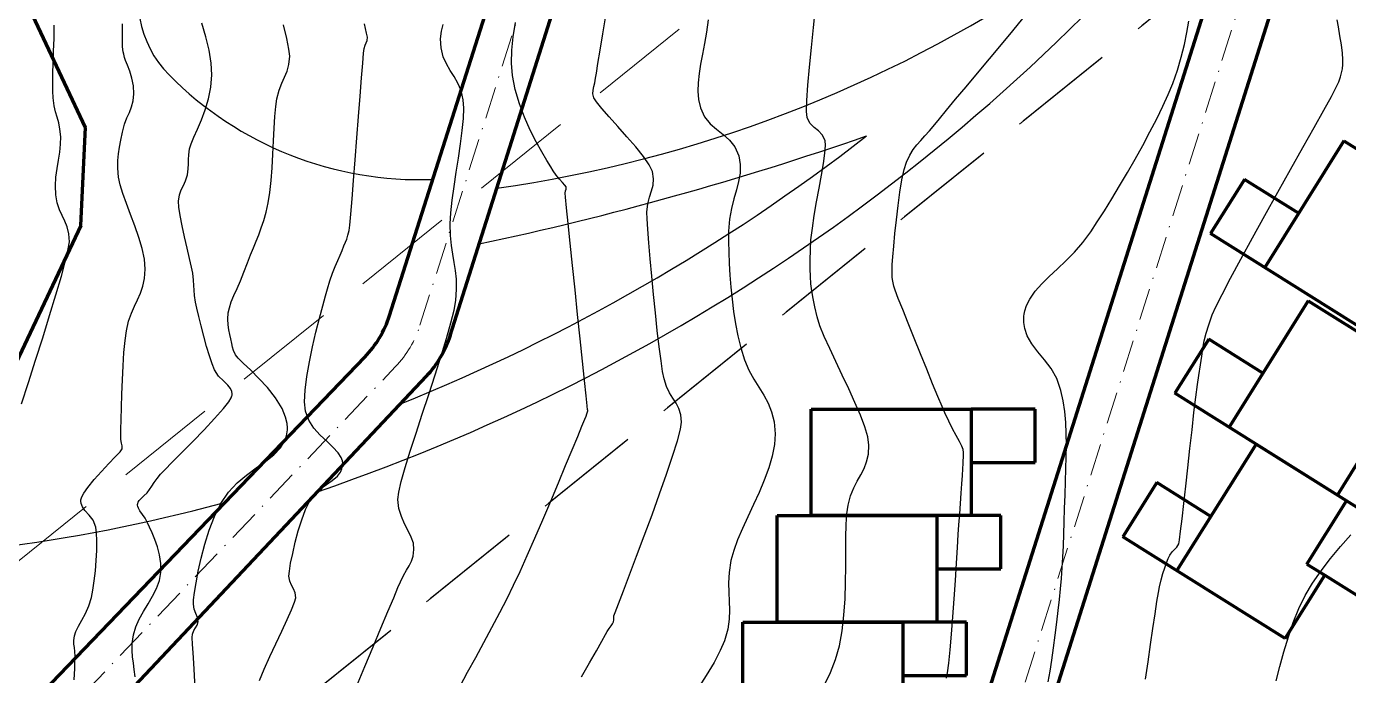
# Model space of a CAD drawing. Header units: metres. Extents: x -84 to 383, y -1857 to -1252.
# Drawn here: x 78.7 to 202.7, y -1616.4 to -1555.4 of the extents above; entities that cross this region are included whole.
import ezdxf

# ---------------------------------------------------------------- set-up
doc = ezdxf.new("R2010")
doc.units = ezdxf.units.M
doc.header["$MEASUREMENT"] = 0
doc.linetypes.add('13', pattern=[5, 3, -1, 0, -1])
doc.linetypes.add('HIDDEN2', pattern=[4.7625, 3.175, -1.5875])
for name, color, linetype in [('2', 5, 'Continuous'), ('aleiki', 3, 'Continuous'), ('CONT-MNR', 34, 'Continuous')]:
    doc.layers.add(name, color=color, linetype=linetype)
doc.layers.add('new shit', color=6, linetype='Continuous', lineweight=100)
doc.layers.add('OS', color=1, linetype='13', lineweight=20)

msp = doc.modelspace()

# ---------------------------------------------------------------- linework, layer by layer
at = {"layer": '2', "linetype": 'HIDDEN2', "lineweight": 20, "ltscale": 3}
for p, q in [((228.93, -1483.99), (51.87, -1626.62)), ((246.03, -1504.87), (68.97, -1647.5))]:
    msp.add_line(p, q, dxfattribs=at)
at = {"layer": '2', "linetype": 'HIDDEN2', "ltscale": 3}
msp.add_line((246.38, -1504.59), (69.31, -1647.22), dxfattribs=at)
at = {"layer": 'aleiki'}
for centre, radius, start, end in [((45.36, -1421.39), 187.78, 288.8344, 322.1505), ((99.18, -1552.98), 10, 155.3904, 224.6193), ((105.28, -1447.09), 124.78, 278.0772, 303.8091), ((115.58, -1536.8), 33.03, 224.6193, 272.1207), ((45.36, -1421.39), 182.78, 291.9655, 307.8447), ((58.28, -1280.36), 302.12, 282.0139, 289.1717), ((57.49, -1455.18), 150.3, 268.6397, 285.21)]:
    msp.add_arc(centre, radius, start, end, dxfattribs=at)
at = {"layer": 'CONT-MNR'}
for p, q in [((152.52, -1555.56), (152.72, -1553.74)), ((81.27, -1556.59), (81.29, -1555.33)), ((87.69, -1556.26), (87.7, -1555.2)), ((95.51, -1556.42), (95.14, -1555.14)), ((117.61, -1555.9), (117.77, -1555.26)), ((124.36, -1556.41), (124.56, -1555.09)), ((132.76, -1556.15), (133.05, -1554.45)), ((171.21, -1555.87), (172.16, -1554.69)), ((187.55, -1556.03), (187.75, -1554.96)), ((201.77, -1555.5), (201.64, -1554.82)), ((81.23, -1557.78), (81.27, -1556.59)), ((87.68, -1556.99), (87.69, -1556.26)), ((95.81, -1557.68), (95.51, -1556.42)), ((117.54, -1556.61), (117.61, -1555.9)), ((117.59, -1557.46), (117.54, -1556.61)), ((124.22, -1557.69), (124.36, -1556.41)), ((132.51, -1557.67), (132.76, -1556.15)), ((152.33, -1557.44), (152.52, -1555.56)), ((170.15, -1557.15), (171.21, -1555.87)), ((187.32, -1557.15), (187.55, -1556.03)), ((201.91, -1556.32), (201.77, -1555.5)), ((202.05, -1557.17), (201.91, -1556.32)), ((81.2, -1558.88), (81.23, -1557.78)), ((87.69, -1557.32), (87.68, -1556.99)), ((87.72, -1557.61), (87.69, -1557.32)), ((87.76, -1557.84), (87.72, -1557.61)), ((87.81, -1558.06), (87.76, -1557.84)), ((96.01, -1558.89), (95.81, -1557.68)), ((117.78, -1558.29), (117.59, -1557.46)), ((124.19, -1558.91), (124.22, -1557.69)), ((132.3, -1558.93), (132.51, -1557.67)), ((152.15, -1559.28), (152.33, -1557.44)), ((169.04, -1558.49), (170.15, -1557.15)), ((187.03, -1558.33), (187.32, -1557.15)), ((202.15, -1557.95), (202.05, -1557.17)), ((81.17, -1559.89), (81.2, -1558.88)), ((87.87, -1558.35), (87.81, -1558.06)), ((87.98, -1558.65), (87.87, -1558.35)), ((88.16, -1559.1), (87.98, -1558.65)), ((88.37, -1559.66), (88.16, -1559.1)), ((96.08, -1559.99), (96.01, -1558.89)), ((118.08, -1558.97), (117.78, -1558.29)), ((118.43, -1559.57), (118.08, -1558.97)), ((124.27, -1560.05), (124.19, -1558.91)), ((132.15, -1559.84), (132.3, -1558.93)), ((167.92, -1559.83), (169.04, -1558.49)), ((186.67, -1559.55), (187.03, -1558.33)), ((202.14, -1559.43), (202.17, -1559.03)), ((202.18, -1558.54), (202.15, -1557.95)), ((202.17, -1559.03), (202.18, -1558.54)), ((81.16, -1560.78), (81.17, -1559.89)), ((88.57, -1560.31), (88.37, -1559.66)), ((88.72, -1561.02), (88.57, -1560.31)), ((95.98, -1561.14), (96.08, -1559.99)), ((118.81, -1560.15), (118.43, -1559.57)), ((119.17, -1560.76), (118.81, -1560.15)), ((124.54, -1561.38), (124.27, -1560.05)), ((132, -1560.75), (132.08, -1560.31)), ((132.08, -1560.31), (132.15, -1559.84)), ((152, -1560.96), (152.15, -1559.28)), ((166.85, -1561.11), (167.92, -1559.83)), ((186.23, -1560.81), (186.67, -1559.55)), ((201.82, -1560.64), (201.97, -1560.18)), ((201.97, -1560.18), (202.07, -1559.79)), ((202.07, -1559.79), (202.14, -1559.43)), ((81.16, -1561.54), (81.16, -1560.78)), ((81.2, -1562.16), (81.16, -1561.54)), ((88.77, -1561.76), (88.72, -1561.02)), ((95.76, -1562.23), (95.98, -1561.14)), ((119.47, -1561.47), (119.17, -1560.76)), ((119.67, -1562.33), (119.47, -1561.47)), ((124.93, -1562.7), (124.54, -1561.38)), ((131.83, -1561.76), (131.85, -1561.43)), ((131.85, -1561.43), (131.91, -1561.1)), ((131.91, -1561.1), (132, -1560.75)), ((151.91, -1562.39), (152, -1560.96)), ((165.86, -1562.29), (166.85, -1561.11)), ((185.81, -1561.83), (186.23, -1560.81)), ((201.11, -1562.01), (201.6, -1561.09)), ((201.6, -1561.09), (201.82, -1560.64)), ((81.29, -1562.89), (81.2, -1562.16)), ((81.42, -1563.47), (81.29, -1562.89)), ((88.55, -1563), (88.71, -1562.44)), ((88.71, -1562.44), (88.77, -1561.76)), ((95.44, -1563.27), (95.76, -1562.23)), ((119.72, -1563.12), (119.67, -1562.33)), ((125.42, -1563.97), (124.93, -1562.7)), ((131.91, -1562.16), (131.83, -1561.76)), ((132.15, -1562.54), (131.91, -1562.16)), ((132.65, -1563.15), (132.15, -1562.54)), ((151.87, -1563.44), (151.91, -1562.39)), ((165.01, -1563.31), (165.86, -1562.29)), ((185.3, -1562.93), (185.81, -1561.83)), ((200.39, -1563.32), (201.11, -1562.01)), ((81.57, -1563.98), (81.42, -1563.47)), ((81.71, -1564.5), (81.57, -1563.98)), ((87.88, -1564.63), (88.1, -1564.04)), ((88.1, -1564.04), (88.34, -1563.52)), ((88.34, -1563.52), (88.55, -1563)), ((95.09, -1564.23), (95.44, -1563.27)), ((119.57, -1565.23), (119.68, -1564.1)), ((119.68, -1564.1), (119.72, -1563.12)), ((125.95, -1565.17), (125.42, -1563.97)), ((133.34, -1563.94), (132.65, -1563.15)), ((134.16, -1564.84), (133.34, -1563.94)), ((151.92, -1564.01), (151.87, -1563.44)), ((152.19, -1564.54), (151.92, -1564.01)), ((163.91, -1564.65), (164.34, -1564.11)), ((164.34, -1564.11), (165.01, -1563.31)), ((184.09, -1565.35), (184.73, -1564.12)), ((184.73, -1564.12), (185.3, -1562.93)), ((199.48, -1564.95), (200.39, -1563.32)), ((81.83, -1565.08), (81.71, -1564.5)), ((81.9, -1565.8), (81.83, -1565.08)), ((87.54, -1566.11), (87.69, -1565.36)), ((87.69, -1565.36), (87.88, -1564.63)), ((94.39, -1565.83), (94.72, -1565.09)), ((94.72, -1565.09), (95.09, -1564.23)), ((119.41, -1566.48), (119.57, -1565.23)), ((126.51, -1566.27), (125.95, -1565.17)), ((135.02, -1565.8), (134.16, -1564.84)), ((152.57, -1564.92), (152.19, -1564.54)), ((152.98, -1565.24), (152.57, -1564.92)), ((153.35, -1565.61), (152.98, -1565.24)), ((162.98, -1565.72), (163.42, -1565.24)), ((163.42, -1565.24), (163.91, -1564.65)), ((183.41, -1566.62), (184.09, -1565.35)), ((198.43, -1566.82), (199.48, -1564.95)), ((81.81, -1567.25), (81.89, -1566.51)), ((81.89, -1566.51), (81.9, -1565.8)), ((87.42, -1566.77), (87.54, -1566.11)), ((93.99, -1566.93), (94.13, -1566.46)), ((94.13, -1566.46), (94.39, -1565.83)), ((119.21, -1567.8), (119.41, -1566.48)), ((127.04, -1567.23), (126.51, -1566.27)), ((135.85, -1566.76), (135.02, -1565.8)), ((153.61, -1566.14), (153.35, -1565.61)), ((153.59, -1567.35), (153.65, -1566.61)), ((153.65, -1566.61), (153.61, -1566.14)), ((161.87, -1566.99), (162.21, -1566.55)), ((162.21, -1566.55), (162.58, -1566.14)), ((162.58, -1566.14), (162.98, -1565.72)), ((182.7, -1567.9), (183.41, -1566.62)), ((81.69, -1568), (81.81, -1567.25)), ((87.27, -1568.04), (87.32, -1567.4)), ((87.32, -1567.4), (87.42, -1566.77)), ((93.89, -1567.95), (93.91, -1567.49)), ((93.91, -1567.49), (93.99, -1566.93)), ((119, -1569.14), (119.21, -1567.8)), ((127.5, -1568.03), (127.04, -1567.23)), ((136.57, -1567.66), (135.85, -1566.76)), ((137.12, -1568.44), (136.57, -1567.66)), ((153.45, -1568.31), (153.59, -1567.35)), ((161.24, -1568.19), (161.55, -1567.52)), ((161.55, -1567.52), (161.87, -1566.99)), ((197.29, -1568.87), (198.43, -1566.82)), ((81.45, -1569.59), (81.56, -1568.78)), ((81.56, -1568.78), (81.69, -1568)), ((87.27, -1568.76), (87.27, -1568.04)), ((87.33, -1569.6), (87.27, -1568.76)), ((93.78, -1569.37), (93.87, -1568.82)), ((93.87, -1568.82), (93.89, -1568.36)), ((93.89, -1568.36), (93.89, -1567.95)), ((127.87, -1568.62), (127.5, -1568.03)), ((128.1, -1568.99), (127.87, -1568.62)), ((128.39, -1569.41), (128.1, -1568.99)), ((137.41, -1569.05), (137.12, -1568.44)), ((137.52, -1569.75), (137.41, -1569.05)), ((153.26, -1569.42), (153.45, -1568.31)), ((160.82, -1569.84), (161.03, -1568.88)), ((161.03, -1568.88), (161.24, -1568.19)), ((181.97, -1569.17), (182.7, -1567.9)), ((196.09, -1571.01), (197.29, -1568.87)), ((81.4, -1570.41), (81.45, -1569.59)), ((87.46, -1570.3), (87.33, -1569.6)), ((87.72, -1571.14), (87.46, -1570.3)), ((93.41, -1570.38), (93.62, -1569.93)), ((93.62, -1569.93), (93.78, -1569.37)), ((118.81, -1570.47), (119, -1569.14)), ((128.69, -1569.78), (128.39, -1569.41)), ((128.98, -1570.09), (128.69, -1569.78)), ((129.2, -1570.34), (128.98, -1570.09)), ((129.31, -1570.51), (129.2, -1570.34)), ((137.32, -1570.89), (137.47, -1570.34)), ((137.47, -1570.34), (137.52, -1569.75)), ((153.05, -1570.64), (153.26, -1569.42)), ((160.63, -1571), (160.82, -1569.84)), ((181.24, -1570.42), (181.97, -1569.17)), ((81.43, -1571.25), (81.4, -1570.41)), ((81.56, -1572.02), (81.43, -1571.25)), ((88.06, -1572.08), (87.72, -1571.14)), ((92.94, -1571.84), (93.03, -1571.26)), ((93.03, -1571.26), (93.2, -1570.8)), ((93.2, -1570.8), (93.41, -1570.38)), ((118.63, -1571.75), (118.81, -1570.47)), ((129.23, -1571.09), (129.27, -1570.88)), ((129.26, -1571.48), (129.23, -1571.09)), ((129.36, -1572.47), (129.26, -1571.48)), ((129.27, -1570.88), (129.32, -1570.71)), ((129.32, -1570.71), (129.31, -1570.51)), ((136.97, -1572.1), (137.13, -1571.46)), ((137.13, -1571.46), (137.32, -1570.89)), ((152.82, -1571.91), (153.05, -1570.64)), ((160.46, -1572.27), (160.63, -1571)), ((180.52, -1571.62), (181.24, -1570.42)), ((194.88, -1573.18), (196.09, -1571.01)), ((81.77, -1572.65), (81.56, -1572.02)), ((82.02, -1573.2), (81.77, -1572.65)), ((88.45, -1573.11), (88.06, -1572.08)), ((92.97, -1572.4), (92.94, -1571.84)), ((93.09, -1573.2), (92.97, -1572.4)), ((118.51, -1572.93), (118.63, -1571.75)), ((129.51, -1573.94), (129.36, -1572.47)), ((136.9, -1572.87), (136.97, -1572.1)), ((152.6, -1573.18), (152.82, -1571.91)), ((160.3, -1573.59), (160.46, -1572.27)), ((179.15, -1573.8), (179.82, -1572.75)), ((179.82, -1572.75), (180.52, -1571.62)), ((82.27, -1573.73), (82.02, -1573.2)), ((82.49, -1574.27), (82.27, -1573.73)), ((88.85, -1574.17), (88.45, -1573.11)), ((93.28, -1574.16), (93.09, -1573.2)), ((118.45, -1573.97), (118.51, -1572.93)), ((118.47, -1575.07), (118.45, -1573.97)), ((129.7, -1575.79), (129.51, -1573.94)), ((136.91, -1573.5), (136.9, -1572.87)), ((136.97, -1574.49), (136.91, -1573.5)), ((152.42, -1574.39), (152.6, -1573.18)), ((160.16, -1574.88), (160.3, -1573.59)), ((178.54, -1574.73), (179.15, -1573.8)), ((193.71, -1575.3), (194.88, -1573.18)), ((82.65, -1574.9), (82.49, -1574.27)), ((82.71, -1575.65), (82.65, -1574.9)), ((89.23, -1575.25), (88.85, -1574.17)), ((89.54, -1576.3), (89.23, -1575.25)), ((93.52, -1575.2), (93.28, -1574.16)), ((93.76, -1576.25), (93.52, -1575.2)), ((118.56, -1576), (118.47, -1575.07)), ((137.07, -1575.76), (136.97, -1574.49)), ((152.28, -1575.49), (152.42, -1574.39)), ((160.05, -1576.06), (160.16, -1574.88)), ((177.8, -1575.73), (178.54, -1574.73)), ((192.62, -1577.29), (193.71, -1575.3)), ((82.35, -1577.42), (82.61, -1576.31)), ((82.61, -1576.31), (82.71, -1575.65)), ((89.75, -1577.3), (89.54, -1576.3)), ((93.99, -1577.22), (93.76, -1576.25)), ((118.68, -1576.83), (118.56, -1576)), ((129.92, -1577.9), (129.7, -1575.79)), ((137.2, -1577.26), (137.07, -1575.76)), ((152.21, -1577.39), (152.23, -1576.43)), ((152.23, -1576.43), (152.28, -1575.49)), ((159.97, -1577.06), (160.05, -1576.06)), ((177.02, -1576.63), (177.8, -1575.73)), ((81.96, -1578.88), (82.35, -1577.42)), ((89.83, -1578.22), (89.75, -1577.3)), ((94.17, -1578.03), (93.99, -1577.22)), ((118.82, -1577.6), (118.68, -1576.83)), ((118.94, -1578.36), (118.82, -1577.6)), ((137.35, -1578.9), (137.2, -1577.26)), ((152.22, -1578.2), (152.21, -1577.39)), ((159.91, -1577.8), (159.97, -1577.06)), ((175.41, -1578.2), (176.21, -1577.44)), ((176.21, -1577.44), (177.02, -1576.63)), ((191.65, -1579.08), (192.62, -1577.29)), ((81.45, -1580.63), (81.96, -1578.88)), ((89.76, -1579.1), (89.83, -1578.22)), ((94.29, -1578.62), (94.17, -1578.03)), ((94.36, -1579.25), (94.29, -1578.62)), ((119.02, -1579.18), (118.94, -1578.36)), ((130.15, -1580.18), (129.92, -1577.9)), ((137.51, -1580.62), (137.35, -1578.9)), ((152.24, -1578.93), (152.22, -1578.2)), ((152.28, -1579.6), (152.24, -1578.93)), ((159.89, -1578.21), (159.91, -1577.8)), ((159.89, -1578.66), (159.89, -1578.21)), ((159.91, -1579.02), (159.89, -1578.66)), ((159.96, -1579.37), (159.91, -1579.02)), ((173.94, -1579.61), (174.64, -1578.91)), ((174.64, -1578.91), (175.41, -1578.2)), ((89.38, -1580.49), (89.61, -1579.84)), ((89.61, -1579.84), (89.76, -1579.1)), ((94.39, -1579.75), (94.36, -1579.25)), ((94.41, -1580.21), (94.39, -1579.75)), ((94.46, -1580.71), (94.41, -1580.21)), ((118.97, -1581.18), (119.04, -1580.1)), ((119.04, -1580.1), (119.02, -1579.18)), ((130.39, -1582.5), (130.15, -1580.18)), ((152.36, -1580.27), (152.28, -1579.6)), ((160.06, -1579.81), (159.96, -1579.37)), ((160.19, -1580.2), (160.06, -1579.81)), ((160.48, -1580.97), (160.19, -1580.2)), ((173.32, -1580.31), (173.94, -1579.61)), ((190.85, -1580.6), (191.65, -1579.08)), ((80.86, -1582.58), (81.45, -1580.63)), ((88.82, -1581.7), (89.11, -1581.1)), ((89.11, -1581.1), (89.38, -1580.49)), ((94.55, -1581.33), (94.46, -1580.71)), ((94.67, -1581.9), (94.55, -1581.33)), ((118.81, -1582.08), (118.97, -1581.18)), ((137.69, -1582.34), (137.51, -1580.62)), ((152.48, -1580.98), (152.36, -1580.27)), ((152.65, -1581.78), (152.48, -1580.98)), ((160.89, -1582.03), (160.48, -1580.97)), ((172.52, -1581.65), (172.82, -1581.04)), ((172.82, -1581.04), (173.32, -1580.31)), ((190.26, -1581.77), (190.85, -1580.6)), ((80.21, -1584.66), (80.86, -1582.58)), ((88.27, -1583.11), (88.53, -1582.36)), ((88.53, -1582.36), (88.82, -1581.7)), ((94.85, -1582.66), (94.67, -1581.9)), ((95.07, -1583.56), (94.85, -1582.66)), ((118.51, -1583.28), (118.81, -1582.08)), ((130.63, -1584.77), (130.39, -1582.5)), ((137.87, -1584), (137.69, -1582.34)), ((152.87, -1582.71), (152.65, -1581.78)), ((153.13, -1583.54), (152.87, -1582.71)), ((161.4, -1583.3), (160.89, -1582.03)), ((172.26, -1582.85), (172.27, -1582.64)), ((172.27, -1582.64), (172.29, -1582.46)), ((172.29, -1582.46), (172.36, -1582.13)), ((172.36, -1582.13), (172.52, -1581.65)), ((189.6, -1583.46), (189.93, -1582.52)), ((189.93, -1582.52), (190.26, -1581.77)), ((88.06, -1584.01), (88.27, -1583.11)), ((95.32, -1584.52), (95.07, -1583.56)), ((118.1, -1584.73), (118.51, -1583.28)), ((153.53, -1584.54), (153.13, -1583.54)), ((161.96, -1584.71), (161.4, -1583.3)), ((172.26, -1583.25), (172.26, -1582.85)), ((172.34, -1583.81), (172.26, -1583.25)), ((172.57, -1584.49), (172.34, -1583.81)), ((189.36, -1584.25), (189.6, -1583.46)), ((79.54, -1586.78), (80.21, -1584.66)), ((87.83, -1586.05), (87.94, -1584.93)), ((87.94, -1584.93), (88.06, -1584.01)), ((95.59, -1585.48), (95.32, -1584.52)), ((117.59, -1586.37), (118.1, -1584.73)), ((130.84, -1586.87), (130.63, -1584.77)), ((138.05, -1585.51), (137.87, -1584)), ((154.04, -1585.67), (153.53, -1584.54)), ((162.56, -1586.18), (161.96, -1584.71)), ((173.02, -1585.25), (172.57, -1584.49)), ((189.06, -1585.66), (189.19, -1584.97)), ((189.19, -1584.97), (189.36, -1584.25)), ((87.75, -1587.3), (87.83, -1586.05)), ((95.86, -1586.37), (95.59, -1585.48)), ((96.11, -1587.13), (95.86, -1586.37)), ((117.02, -1588.14), (117.59, -1586.37)), ((138.22, -1586.82), (138.05, -1585.51)), ((154.61, -1586.9), (154.04, -1585.67)), ((163.15, -1587.63), (162.56, -1586.18)), ((173.58, -1585.98), (173.02, -1585.25)), ((174.2, -1586.73), (173.58, -1585.98)), ((188.83, -1587.22), (188.95, -1586.39)), ((188.95, -1586.39), (189.06, -1585.66)), ((78.86, -1588.88), (79.54, -1586.78)), ((87.68, -1588.63), (87.75, -1587.3)), ((96.33, -1587.68), (96.11, -1587.13)), ((96.71, -1588.27), (96.33, -1587.68)), ((131.03, -1588.69), (130.84, -1586.87)), ((138.37, -1587.84), (138.22, -1586.82)), ((155.22, -1588.17), (154.61, -1586.9)), ((163.7, -1588.99), (163.15, -1587.63)), ((174.81, -1587.54), (174.2, -1586.73)), ((175.34, -1588.49), (174.81, -1587.54)), ((188.67, -1588.21), (188.83, -1587.22)), ((78.22, -1590.87), (78.86, -1588.88)), ((87.63, -1589.96), (87.68, -1588.63)), ((97.16, -1588.72), (96.71, -1588.27)), ((97.58, -1589.11), (97.16, -1588.72)), ((116.42, -1589.98), (117.02, -1588.14)), ((131.18, -1590.13), (131.03, -1588.69)), ((138.5, -1588.51), (138.37, -1587.84)), ((138.74, -1589.24), (138.5, -1588.51)), ((155.83, -1589.46), (155.22, -1588.17)), ((175.74, -1589.61), (175.34, -1588.49)), ((188.54, -1589.05), (188.67, -1588.21)), ((87.59, -1591.22), (87.63, -1589.96)), ((97.83, -1589.44), (97.58, -1589.11)), ((97.95, -1589.72), (97.83, -1589.44)), ((97.88, -1590.31), (97.96, -1590.12)), ((97.98, -1589.93), (97.95, -1589.72)), ((97.96, -1590.12), (97.97, -1590.05)), ((97.97, -1590.05), (97.98, -1589.93)), ((115.81, -1591.83), (116.42, -1589.98)), ((131.28, -1591.07), (131.18, -1590.13)), ((139.02, -1589.83), (138.74, -1589.24)), ((139.33, -1590.33), (139.02, -1589.83)), ((156.4, -1590.73), (155.83, -1589.46)), ((164.19, -1590.18), (163.7, -1588.99)), ((164.59, -1591.11), (164.19, -1590.18)), ((175.95, -1590.6), (175.74, -1589.61)), ((188.39, -1590.23), (188.54, -1589.05)), ((87.57, -1592.35), (87.59, -1591.22)), ((96.34, -1592.25), (97.17, -1591.31)), ((97.17, -1591.31), (97.66, -1590.68)), ((97.66, -1590.68), (97.88, -1590.31)), ((131.32, -1591.42), (131.28, -1591.07)), ((131.34, -1591.47), (131.32, -1591.42)), ((139.63, -1590.81), (139.33, -1590.33)), ((139.88, -1591.32), (139.63, -1590.81)), ((140.07, -1591.89), (139.88, -1591.32)), ((156.92, -1591.93), (156.4, -1590.73)), ((164.85, -1591.72), (164.59, -1591.11)), ((176.1, -1591.6), (175.95, -1590.6)), ((188.22, -1591.68), (188.39, -1590.23)), ((87.55, -1593.27), (87.57, -1592.35)), ((95.35, -1593.31), (96.34, -1592.25)), ((115.23, -1593.63), (115.81, -1591.83)), ((130.8, -1592.96), (131.07, -1592.3)), ((131.07, -1592.3), (131.18, -1592.03)), ((131.18, -1592.03), (131.27, -1591.8)), ((131.27, -1591.8), (131.33, -1591.61)), ((131.33, -1591.61), (131.36, -1591.52)), ((131.36, -1591.52), (131.34, -1591.47)), ((140.05, -1593.26), (140.15, -1592.6)), ((140.15, -1592.6), (140.07, -1591.89)), ((157.33, -1593.03), (156.92, -1591.93)), ((165.21, -1592.48), (164.85, -1591.72)), ((165.57, -1593.2), (165.21, -1592.48)), ((176.19, -1592.62), (176.1, -1591.6)), ((176.24, -1593.66), (176.19, -1592.62)), ((188.04, -1593.32), (188.22, -1591.68)), ((87.55, -1593.92), (87.55, -1593.27)), ((94.3, -1594.4), (95.35, -1593.31)), ((114.69, -1595.32), (115.23, -1593.63)), ((130.4, -1593.94), (130.8, -1592.96)), ((139.76, -1594.35), (140.05, -1593.26)), ((157.61, -1593.98), (157.33, -1593.03)), ((165.92, -1593.84), (165.57, -1593.2)), ((166.21, -1594.4), (165.92, -1593.84)), ((176.25, -1594.74), (176.24, -1593.66)), ((187.84, -1595.07), (188.04, -1593.32)), ((87.46, -1595.36), (87.65, -1595.1)), ((87.55, -1594.23), (87.55, -1593.92)), ((87.6, -1594.55), (87.55, -1594.23)), ((87.67, -1594.81), (87.6, -1594.55)), ((87.65, -1595.1), (87.67, -1594.81)), ((93.27, -1595.44), (94.3, -1594.4)), ((129.88, -1595.2), (130.4, -1593.94)), ((139.31, -1595.77), (139.76, -1594.35)), ((157.72, -1594.76), (157.61, -1593.98)), ((157.67, -1595.6), (157.72, -1594.76)), ((166.43, -1594.84), (166.21, -1594.4)), ((166.55, -1595.14), (166.43, -1594.84)), ((166.6, -1595.43), (166.55, -1595.14)), ((176.23, -1595.84), (176.25, -1594.74)), ((187.65, -1596.86), (187.84, -1595.07)), ((86.42, -1596.48), (87.02, -1595.84)), ((87.02, -1595.84), (87.46, -1595.36)), ((91.66, -1597.05), (92.36, -1596.35)), ((92.36, -1596.35), (93.27, -1595.44)), ((114.22, -1596.85), (114.69, -1595.32)), ((129.27, -1596.67), (129.88, -1595.2)), ((138.74, -1597.46), (139.31, -1595.77)), ((157.27, -1596.94), (157.51, -1596.32)), ((157.51, -1596.32), (157.67, -1595.6)), ((166.57, -1596.48), (166.58, -1596.2)), ((166.58, -1596.2), (166.59, -1595.9)), ((166.59, -1595.9), (166.61, -1595.66)), ((166.61, -1595.66), (166.6, -1595.43)), ((176.2, -1596.98), (176.23, -1595.84)), ((85.04, -1597.98), (85.73, -1597.22)), ((85.73, -1597.22), (86.42, -1596.48)), ((90.95, -1597.89), (91.27, -1597.47)), ((91.27, -1597.47), (91.66, -1597.05)), ((113.85, -1598.15), (114.22, -1596.85)), ((128.6, -1598.28), (129.27, -1596.67)), ((138.09, -1599.33), (138.74, -1597.46)), ((156.63, -1598.12), (156.96, -1597.53)), ((156.96, -1597.53), (157.27, -1596.94)), ((166.45, -1598.38), (166.5, -1597.6)), ((166.5, -1597.6), (166.54, -1596.96)), ((166.54, -1596.96), (166.57, -1596.48)), ((176.16, -1598.17), (176.2, -1596.98)), ((187.46, -1598.61), (187.65, -1596.86)), ((84.06, -1599.25), (84.43, -1598.72)), ((84.43, -1598.72), (85.04, -1597.98)), ((90.22, -1598.9), (90.44, -1598.59)), ((90.44, -1598.59), (90.67, -1598.26)), ((90.67, -1598.26), (90.95, -1597.89)), ((113.62, -1599.17), (113.85, -1598.15)), ((127.87, -1600), (128.6, -1598.28)), ((156, -1599.5), (156.3, -1598.76)), ((156.3, -1598.76), (156.63, -1598.12)), ((166.38, -1599.26), (166.45, -1598.38)), ((176.12, -1599.4), (176.16, -1598.17)), ((187.28, -1600.23), (187.46, -1598.61)), ((83.8, -1599.87), (83.82, -1599.79)), ((83.8, -1600), (83.8, -1599.87)), ((83.82, -1600.22), (83.8, -1600)), ((83.82, -1599.79), (83.88, -1599.59)), ((83.88, -1599.59), (84.06, -1599.25)), ((89.12, -1600.23), (89.15, -1600.1)), ((89.15, -1600.1), (89.25, -1599.93)), ((89.25, -1599.93), (89.43, -1599.75)), ((89.43, -1599.75), (89.7, -1599.51)), ((89.7, -1599.51), (90, -1599.21)), ((90, -1599.21), (90.22, -1598.9)), ((113.54, -1599.84), (113.62, -1599.17)), ((113.63, -1600.69), (113.54, -1599.84)), ((127.13, -1601.74), (127.87, -1600)), ((137.38, -1601.29), (138.09, -1599.33)), ((155.76, -1600.37), (156, -1599.5)), ((166.32, -1600.21), (166.38, -1599.26)), ((176.08, -1600.68), (176.12, -1599.4)), ((83.93, -1600.53), (83.82, -1600.22)), ((84.17, -1600.88), (83.93, -1600.53)), ((84.56, -1601.31), (84.17, -1600.88)), ((84.94, -1601.8), (84.56, -1601.31)), ((89.1, -1600.37), (89.11, -1600.31)), ((89.12, -1600.49), (89.1, -1600.37)), ((89.11, -1600.31), (89.12, -1600.23)), ((89.18, -1600.67), (89.12, -1600.49)), ((89.33, -1600.91), (89.18, -1600.67)), ((89.57, -1601.24), (89.33, -1600.91)), ((89.82, -1601.61), (89.57, -1601.24)), ((113.86, -1601.45), (113.63, -1600.69)), ((136.65, -1603.26), (137.38, -1601.29)), ((155.58, -1602.2), (155.64, -1601.18)), ((155.64, -1601.18), (155.76, -1600.37)), ((166.17, -1602.21), (166.24, -1601.2)), ((166.24, -1601.2), (166.32, -1600.21)), ((176.05, -1601.93), (176.08, -1600.68)), ((187.11, -1601.67), (187.28, -1600.23)), ((85.19, -1602.43), (84.94, -1601.8)), ((85.27, -1602.99), (85.19, -1602.43)), ((90.05, -1602.05), (89.82, -1601.61)), ((90.23, -1602.45), (90.05, -1602.05)), ((90.47, -1602.97), (90.23, -1602.45)), ((114.16, -1602.14), (113.86, -1601.45)), ((114.48, -1602.78), (114.16, -1602.14)), ((126.39, -1603.46), (127.13, -1601.74)), ((155.56, -1603.4), (155.58, -1602.2)), ((166.11, -1603.12), (166.17, -1602.21)), ((176.02, -1603.1), (176.05, -1601.93)), ((186.97, -1602.82), (187.11, -1601.67)), ((85.3, -1603.74), (85.27, -1602.99)), ((85.28, -1604.62), (85.3, -1603.74)), ((90.73, -1603.59), (90.47, -1602.97)), ((90.98, -1604.28), (90.73, -1603.59)), ((114.77, -1603.38), (114.48, -1602.78)), ((114.98, -1603.96), (114.77, -1603.38)), ((125.66, -1605.1), (126.39, -1603.46)), ((135.93, -1605.16), (136.65, -1603.26)), ((155.56, -1604.72), (155.56, -1603.4)), ((166.03, -1604.35), (166.11, -1603.12)), ((175.97, -1604.2), (176.02, -1603.1)), ((186.79, -1604), (186.86, -1603.63)), ((186.86, -1603.63), (186.97, -1602.82)), ((85.23, -1605.57), (85.28, -1604.62)), ((91.18, -1605.05), (90.98, -1604.28)), ((91.3, -1605.86), (91.18, -1605.05)), ((114.96, -1605.15), (115.04, -1604.54)), ((115.04, -1604.54), (114.98, -1603.96)), ((155.55, -1606.15), (155.56, -1604.72)), ((165.93, -1605.82), (166.03, -1604.35)), ((175.92, -1605.25), (175.97, -1604.2)), ((185.94, -1605.08), (186.16, -1604.76)), ((186.16, -1604.76), (186.39, -1604.55)), ((186.39, -1604.55), (186.6, -1604.32)), ((186.6, -1604.32), (186.79, -1604)), ((85.15, -1606.54), (85.23, -1605.57)), ((91.3, -1606.71), (91.3, -1605.86)), ((114.33, -1606.49), (114.59, -1606.06)), ((114.59, -1606.06), (114.81, -1605.64)), ((114.81, -1605.64), (114.96, -1605.15)), ((124.99, -1606.6), (125.66, -1605.1)), ((135.27, -1606.92), (135.93, -1605.16)), ((155.54, -1607.65), (155.55, -1606.15)), ((165.83, -1607.45), (165.93, -1605.82)), ((175.78, -1607.25), (175.85, -1606.26)), ((175.85, -1606.26), (175.92, -1605.25)), ((185.31, -1606.79), (185.48, -1606.25)), ((185.48, -1606.25), (185.64, -1605.78)), ((185.64, -1605.78), (185.8, -1605.39)), ((185.8, -1605.39), (185.94, -1605.08)), ((84.91, -1608.34), (85.04, -1607.48)), ((85.04, -1607.48), (85.15, -1606.54)), ((90.89, -1608.19), (91.16, -1607.46)), ((91.16, -1607.46), (91.3, -1606.71)), ((113.77, -1607.57), (114.05, -1606.97)), ((114.05, -1606.97), (114.33, -1606.49)), ((124.38, -1607.9), (124.99, -1606.6)), ((134.69, -1608.43), (135.27, -1606.92)), ((165.71, -1609.16), (165.83, -1607.45)), ((175.69, -1608.23), (175.78, -1607.25)), ((184.98, -1608.03), (185.14, -1607.39)), ((185.14, -1607.39), (185.31, -1606.79)), ((84.77, -1609.05), (84.91, -1608.34)), ((90.52, -1608.91), (90.89, -1608.19)), ((113.14, -1609.07), (113.54, -1608.11)), ((113.54, -1608.11), (113.77, -1607.57)), ((123.77, -1609.13), (124.38, -1607.9)), ((134.23, -1609.64), (134.69, -1608.43)), ((155.48, -1609.17), (155.54, -1607.65)), ((175.59, -1609.24), (175.69, -1608.23)), ((184.74, -1609.43), (184.88, -1608.56)), ((184.88, -1608.56), (184.98, -1608.03)), ((84.21, -1610.55), (84.52, -1609.84)), ((84.52, -1609.84), (84.77, -1609.05)), ((89.67, -1610.35), (90.1, -1609.63)), ((90.1, -1609.63), (90.52, -1608.91)), ((112.59, -1610.36), (113.14, -1609.07)), ((123.09, -1610.46), (123.77, -1609.13)), ((133.92, -1610.44), (134.23, -1609.64)), ((155.38, -1610.69), (155.48, -1609.17)), ((165.59, -1610.87), (165.71, -1609.16)), ((175.48, -1610.27), (175.59, -1609.24)), ((184.57, -1610.58), (184.74, -1609.43)), ((83.57, -1611.73), (83.88, -1611.17)), ((83.88, -1611.17), (84.21, -1610.55)), ((88.94, -1611.81), (89.27, -1611.07)), ((89.27, -1611.07), (89.67, -1610.35)), ((111.94, -1611.92), (112.59, -1610.36)), ((122.35, -1611.86), (123.09, -1610.46)), ((133.76, -1611.33), (133.79, -1611.13)), ((133.79, -1610.97), (133.8, -1610.76)), ((133.79, -1611.13), (133.79, -1610.97)), ((133.8, -1610.76), (133.92, -1610.44)), ((155.21, -1612.17), (155.38, -1610.69)), ((165.47, -1612.5), (165.59, -1610.87)), ((175.36, -1611.35), (175.48, -1610.27)), ((184.37, -1611.95), (184.57, -1610.58)), ((83.18, -1612.65), (83.33, -1612.22)), ((83.33, -1612.22), (83.57, -1611.73)), ((88.72, -1612.56), (88.94, -1611.81)), ((111.2, -1613.66), (111.94, -1611.92)), ((121.59, -1613.28), (122.35, -1611.86)), ((133.01, -1612.52), (133.17, -1612.23)), ((133.17, -1612.23), (133.36, -1611.95)), ((133.36, -1611.95), (133.53, -1611.71)), ((133.53, -1611.71), (133.67, -1611.51)), ((133.67, -1611.51), (133.76, -1611.33)), ((154.95, -1613.57), (155.21, -1612.17)), ((165.35, -1613.97), (165.47, -1612.5)), ((175.21, -1612.58), (175.36, -1611.35)), ((184.15, -1613.47), (184.37, -1611.95)), ((83.13, -1613.07), (83.18, -1612.65)), ((83.14, -1613.42), (83.13, -1613.07)), ((83.19, -1613.75), (83.14, -1613.42)), ((83.23, -1614.1), (83.19, -1613.75)), ((88.59, -1614.02), (88.61, -1613.35)), ((88.61, -1613.35), (88.72, -1612.56)), ((110.43, -1615.51), (111.2, -1613.66)), ((120.83, -1614.69), (121.59, -1613.28)), ((132.15, -1614.05), (132.66, -1613.14)), ((132.66, -1613.14), (133.01, -1612.52)), ((154.59, -1614.87), (154.95, -1613.57)), ((175.05, -1613.77), (175.21, -1612.58)), ((183.91, -1615.08), (184.15, -1613.47)), ((83.21, -1615.7), (83.23, -1614.94)), ((83.24, -1614.55), (83.23, -1614.1)), ((83.23, -1614.94), (83.24, -1614.55)), ((88.64, -1614.62), (88.59, -1614.02)), ((88.72, -1615.2), (88.64, -1614.62)), ((120.07, -1616.06), (120.83, -1614.69)), ((131.51, -1615.18), (132.15, -1614.05)), ((154.11, -1616.09), (154.59, -1614.87)), ((165.23, -1615.2), (165.35, -1613.97)), ((174.72, -1615.97), (174.88, -1614.91)), ((174.88, -1614.91), (175.05, -1613.77)), ((83.16, -1616.78), (83.21, -1615.7)), ((88.8, -1615.81), (88.72, -1615.2)), ((88.87, -1616.5), (88.8, -1615.81)), ((109.64, -1617.39), (110.43, -1615.51)), ((119.36, -1617.35), (120.07, -1616.06)), ((130.77, -1616.5), (131.51, -1615.18)), ((153.51, -1617.31), (154.11, -1616.09)), ((165.01, -1616.63), (165.11, -1616.12)), ((165.11, -1616.12), (165.23, -1615.2)), ((174.55, -1616.95), (174.72, -1615.97)), ((183.67, -1616.72), (183.91, -1615.08))]:
    msp.add_line(p, q, dxfattribs=at)
at = {"layer": 'CONT-MNR', "lineweight": 30}
for p, q in [((103.11, -1556.58), (102.81, -1555.3)), ((110.6, -1556.08), (110.39, -1555.21)), ((142.65, -1554.83), (142.48, -1555.98)), ((103.31, -1557.58), (103.11, -1556.58)), ((110.68, -1556.46), (110.6, -1556.08)), ((110.64, -1556.76), (110.68, -1556.46)), ((142.48, -1555.98), (142.3, -1557.05)), ((103.38, -1558.23), (103.31, -1557.58)), ((110.31, -1557.95), (110.36, -1557.53)), ((110.36, -1557.53), (110.45, -1557.22)), ((110.45, -1557.22), (110.55, -1556.99)), ((110.55, -1556.99), (110.64, -1556.76)), ((142.3, -1557.05), (142.11, -1558.05)), ((103.13, -1559.65), (103.3, -1559.02)), ((103.3, -1559.02), (103.38, -1558.23)), ((110.12, -1560.28), (110.23, -1558.9)), ((110.23, -1558.9), (110.31, -1557.95)), ((141.93, -1558.99), (141.79, -1559.88)), ((142.11, -1558.05), (141.93, -1558.99)), ((102.63, -1560.78), (102.89, -1560.22)), ((102.89, -1560.22), (103.13, -1559.65)), ((109.99, -1561.98), (110.12, -1560.28)), ((141.79, -1559.88), (141.7, -1560.73)), ((102.17, -1562.23), (102.38, -1561.43)), ((102.38, -1561.43), (102.63, -1560.78)), ((141.7, -1560.73), (141.68, -1561.54)), ((141.68, -1561.54), (141.74, -1562.32)), ((102.07, -1562.96), (102.17, -1562.23)), ((109.84, -1563.89), (109.99, -1561.98)), ((141.74, -1562.32), (141.91, -1563.09)), ((101.93, -1564.99), (101.99, -1563.9)), ((101.99, -1563.9), (102.07, -1562.96)), ((109.69, -1565.92), (109.84, -1563.89)), ((141.91, -1563.09), (142.3, -1563.93)), ((142.3, -1563.93), (142.82, -1564.58)), ((101.87, -1566.2), (101.93, -1564.99)), ((142.82, -1564.58), (143.42, -1565.1)), ((143.42, -1565.1), (144.05, -1565.59)), ((101.81, -1567.45), (101.87, -1566.2)), ((109.53, -1567.96), (109.69, -1565.92)), ((144.05, -1565.59), (144.64, -1566.11)), ((144.64, -1566.11), (145.15, -1566.75)), ((101.74, -1568.71), (101.81, -1567.45)), ((145.15, -1566.75), (145.51, -1567.6)), ((145.51, -1567.6), (145.65, -1568.42)), ((101.65, -1569.92), (101.74, -1568.71)), ((109.37, -1569.9), (109.53, -1567.96)), ((145.65, -1568.42), (145.63, -1569.22)), ((101.52, -1571.03), (101.65, -1569.92)), ((109.23, -1571.64), (109.37, -1569.9)), ((145.5, -1570), (145.29, -1570.8)), ((145.63, -1569.22), (145.5, -1570)), ((101.37, -1571.99), (101.52, -1571.03)), ((145.29, -1570.8), (145.05, -1571.64)), ((101.16, -1572.88), (101.37, -1571.99)), ((109.11, -1573.07), (109.23, -1571.64)), ((144.82, -1572.54), (144.64, -1573.54)), ((145.05, -1571.64), (144.82, -1572.54)), ((100.71, -1574.36), (100.94, -1573.66)), ((100.94, -1573.66), (101.16, -1572.88)), ((109.01, -1574.09), (109.11, -1573.07)), ((144.64, -1573.54), (144.56, -1574.65)), ((100.23, -1575.61), (100.48, -1575)), ((100.48, -1575), (100.71, -1574.36)), ((108.73, -1575.4), (108.84, -1575.05)), ((108.84, -1575.05), (108.95, -1574.6)), ((108.95, -1574.6), (109.01, -1574.09)), ((144.56, -1574.65), (144.56, -1575.62)), ((99.7, -1576.9), (99.97, -1576.24)), ((99.97, -1576.24), (100.23, -1575.61)), ((108.12, -1576.93), (108.3, -1576.49)), ((108.3, -1576.49), (108.46, -1576.05)), ((108.46, -1576.05), (108.6, -1575.71)), ((108.6, -1575.71), (108.73, -1575.4)), ((144.56, -1575.62), (144.57, -1576.64)), ((99.09, -1578.51), (99.42, -1577.64)), ((99.42, -1577.64), (99.7, -1576.9)), ((107.66, -1577.98), (107.9, -1577.43)), ((107.9, -1577.43), (108.12, -1576.93)), ((144.57, -1576.64), (144.61, -1577.7)), ((144.61, -1577.7), (144.67, -1578.79)), ((98.76, -1579.31), (99.09, -1578.51)), ((107.15, -1579.31), (107.41, -1578.61)), ((107.41, -1578.61), (107.66, -1577.98)), ((144.67, -1578.79), (144.76, -1579.91)), ((98.15, -1580.71), (98.44, -1580.04)), ((98.44, -1580.04), (98.76, -1579.31)), ((106.73, -1580.74), (106.92, -1580.09)), ((106.92, -1580.09), (107.15, -1579.31)), ((144.76, -1579.91), (144.88, -1581.05)), ((97.72, -1581.86), (97.9, -1581.31)), ((97.9, -1581.31), (98.15, -1580.71)), ((106.48, -1581.67), (106.73, -1580.74)), ((144.88, -1581.05), (145.03, -1582.2)), ((97.58, -1582.93), (97.62, -1582.34)), ((97.62, -1582.34), (97.72, -1581.86)), ((106.17, -1582.82), (106.48, -1581.67)), ((145.03, -1582.2), (145.21, -1583.35)), ((97.61, -1583.45), (97.58, -1582.93)), ((97.68, -1583.92), (97.61, -1583.45)), ((97.77, -1584.36), (97.68, -1583.92)), ((105.84, -1584.13), (106.17, -1582.82)), ((145.21, -1583.35), (145.43, -1584.49)), ((97.86, -1584.77), (97.77, -1584.36)), ((97.94, -1585.2), (97.86, -1584.77)), ((98.01, -1585.54), (97.94, -1585.2)), ((105.52, -1585.52), (105.84, -1584.13)), ((145.43, -1584.49), (145.69, -1585.61)), ((98.11, -1585.87), (98.01, -1585.54)), ((98.28, -1586.27), (98.11, -1585.87)), ((98.53, -1586.58), (98.28, -1586.27)), ((105.23, -1586.93), (105.52, -1585.52)), ((145.69, -1585.61), (146.04, -1586.75)), ((99.03, -1587.06), (98.53, -1586.58)), ((99.72, -1587.71), (99.03, -1587.06)), ((100.5, -1588.48), (99.72, -1587.71)), ((104.99, -1588.31), (105.23, -1586.93)), ((146.04, -1586.75), (146.46, -1587.71)), ((146.46, -1587.71), (146.92, -1588.55)), ((101.3, -1589.35), (100.5, -1588.48)), ((104.83, -1589.58), (104.99, -1588.31)), ((146.92, -1588.55), (147.39, -1589.31)), ((102.04, -1590.3), (101.3, -1589.35)), ((104.78, -1590.69), (104.83, -1589.58)), ((147.39, -1589.31), (147.85, -1590.05)), ((147.85, -1590.05), (148.26, -1590.81)), ((102.66, -1591.3), (102.04, -1590.3)), ((102.99, -1592.11), (102.66, -1591.3)), ((104.87, -1591.56), (104.78, -1590.69)), ((148.26, -1590.81), (148.59, -1591.63)), ((103.14, -1592.71), (102.99, -1592.11)), ((105.18, -1592.41), (104.87, -1591.56)), ((105.65, -1593.15), (105.18, -1592.41)), ((148.59, -1591.63), (148.83, -1592.57)), ((148.83, -1592.57), (148.93, -1593.68)), ((102.89, -1594.38), (103.07, -1593.88)), ((103.07, -1593.88), (103.14, -1593.51)), ((103.17, -1593.12), (103.14, -1592.71)), ((103.14, -1593.51), (103.16, -1593.31)), ((103.16, -1593.31), (103.17, -1593.12)), ((106.23, -1593.8), (105.65, -1593.15)), ((106.85, -1594.38), (106.23, -1593.8)), ((148.93, -1593.68), (148.87, -1594.7)), ((101.88, -1595.66), (102.52, -1594.99)), ((102.52, -1594.99), (102.89, -1594.38)), ((107.43, -1594.93), (106.85, -1594.38)), ((107.92, -1595.46), (107.43, -1594.93)), ((148.87, -1594.7), (148.66, -1595.77)), ((100.24, -1596.89), (101.11, -1596.28)), ((101.11, -1596.28), (101.88, -1595.66)), ((108.2, -1595.89), (107.92, -1595.46)), ((108.32, -1596.22), (108.2, -1595.89)), ((108.35, -1596.46), (108.32, -1596.22)), ((148.66, -1595.77), (148.32, -1596.89)), ((98.45, -1598.29), (99.34, -1597.55)), ((99.34, -1597.55), (100.24, -1596.89)), ((107.85, -1597.66), (108.14, -1597.29)), ((108.14, -1597.29), (108.28, -1596.96)), ((108.28, -1596.96), (108.34, -1596.71)), ((108.34, -1596.71), (108.35, -1596.58)), ((108.35, -1596.58), (108.35, -1596.46)), ((148.32, -1596.89), (147.9, -1598.03)), ((97.63, -1599.17), (98.45, -1598.29)), ((105.7, -1599.37), (106.25, -1598.86)), ((106.25, -1598.86), (106.83, -1598.44)), ((106.83, -1598.44), (107.38, -1598.06)), ((107.38, -1598.06), (107.85, -1597.66)), ((147.9, -1598.03), (147.41, -1599.18)), ((96.92, -1600.22), (97.63, -1599.17)), ((104.87, -1600.8), (105.23, -1600.03)), ((105.23, -1600.03), (105.7, -1599.37)), ((147.41, -1599.18), (146.88, -1600.33)), ((96.33, -1601.44), (96.92, -1600.22)), ((104.52, -1601.75), (104.87, -1600.8)), ((146.88, -1600.33), (146.35, -1601.47)), ((95.83, -1602.73), (96.33, -1601.44)), ((104.19, -1602.79), (104.52, -1601.75)), ((145.85, -1602.58), (145.4, -1603.64)), ((146.35, -1601.47), (145.85, -1602.58)), ((95.41, -1604.05), (95.83, -1602.73)), ((103.9, -1603.86), (104.19, -1602.79)), ((145.4, -1603.64), (145.04, -1604.64)), ((201.97, -1604.25), (202.92, -1603.16)), ((95.07, -1605.35), (95.41, -1604.05)), ((103.47, -1605.82), (103.66, -1604.9)), ((103.66, -1604.9), (103.9, -1603.86)), ((145.04, -1604.64), (144.78, -1605.57)), ((201.03, -1605.38), (201.97, -1604.25)), ((94.79, -1606.57), (95.07, -1605.35)), ((103.35, -1606.56), (103.47, -1605.82)), ((144.78, -1605.57), (144.6, -1606.7)), ((200.15, -1606.54), (201.03, -1605.38)), ((94.59, -1607.66), (94.79, -1606.57)), ((103.31, -1607.05), (103.35, -1606.56)), ((103.39, -1607.52), (103.31, -1607.05)), ((103.56, -1607.89), (103.39, -1607.52)), ((144.6, -1606.7), (144.55, -1607.68)), ((199.34, -1607.71), (200.15, -1606.54)), ((94.37, -1609.26), (94.45, -1608.58)), ((94.45, -1608.58), (94.59, -1607.66)), ((103.75, -1608.23), (103.56, -1607.89)), ((103.9, -1608.6), (103.75, -1608.23)), ((103.95, -1609.06), (103.9, -1608.6)), ((144.55, -1607.68), (144.57, -1608.57)), ((144.57, -1608.57), (144.61, -1609.4)), ((198.65, -1608.87), (199.34, -1607.71)), ((94.34, -1609.66), (94.37, -1609.26)), ((94.41, -1610.15), (94.34, -1609.66)), ((103.56, -1610.19), (103.84, -1609.49)), ((103.84, -1609.49), (103.95, -1609.06)), ((144.61, -1609.4), (144.65, -1610.22)), ((198.07, -1610.09), (198.65, -1608.87)), ((94.57, -1610.55), (94.41, -1610.15)), ((94.73, -1610.91), (94.57, -1610.55)), ((94.78, -1611.29), (94.73, -1610.91)), ((102.64, -1612.21), (103.15, -1611.12)), ((103.15, -1611.12), (103.56, -1610.19)), ((144.62, -1611.08), (144.48, -1612.02)), ((144.65, -1610.22), (144.62, -1611.08)), ((197.54, -1611.39), (198.07, -1610.09)), ((94.24, -1612.81), (94.26, -1612.47)), ((94.26, -1612.47), (94.38, -1612.13)), ((94.38, -1612.13), (94.54, -1611.88)), ((94.54, -1611.88), (94.69, -1611.63)), ((94.69, -1611.63), (94.78, -1611.29)), ((102.09, -1613.38), (102.64, -1612.21)), ((144.48, -1612.02), (144.18, -1613.1)), ((197.08, -1612.75), (197.54, -1611.39)), ((94.27, -1613.41), (94.24, -1612.81)), ((94.32, -1614.23), (94.27, -1613.41)), ((101.53, -1614.59), (102.09, -1613.38)), ((144.18, -1613.1), (143.78, -1614.03)), ((196.66, -1614.14), (197.08, -1612.75)), ((94.38, -1615.22), (94.32, -1614.23)), ((101, -1615.77), (101.53, -1614.59)), ((143.78, -1614.03), (143.2, -1615.13)), ((196.28, -1615.52), (196.66, -1614.14)), ((94.44, -1616.35), (94.38, -1615.22)), ((100.54, -1616.84), (101, -1615.77)), ((143.2, -1615.13), (142.46, -1616.35)), ((195.93, -1616.86), (196.28, -1615.52)), ((94.5, -1617.56), (94.44, -1616.35)), ((142.46, -1616.35), (141.63, -1617.64))]:
    msp.add_line(p, q, dxfattribs=at)
at = {"layer": 'new shit'}
for p, q in [((112.75, -1582.57), (146.55, -1476.05)), ((118.45, -1584.44), (151.5, -1480.04)), ((168.2, -1620.27), (193.78, -1539.45)), ((173.5, -1623.4), (200.03, -1539.56)), ((84.22, -1564.92), (74.96, -1545.23)), ((83.78, -1574.14), (84.22, -1564.92)), ((202.29, -1566.2), (194.86, -1578.07)), ((202.29, -1566.2), (216.7, -1575.22)), ((192.96, -1569.8), (189.77, -1574.88)), ((198.04, -1572.98), (192.96, -1569.8)), ((83.78, -1574.14), (74.96, -1592.79)), ((205.03, -1584.44), (189.77, -1574.88)), ((198.94, -1581.2), (191.51, -1593.06)), ((198.94, -1581.2), (213.35, -1590.22)), ((189.61, -1584.79), (186.42, -1589.88)), ((194.69, -1587.98), (189.61, -1584.79)), ((69.12, -1629.48), (110.43, -1586.48)), ((76.38, -1630.57), (116.2, -1588.27)), ((201.68, -1599.43), (186.42, -1589.88)), ((152.31, -1591.36), (167.31, -1591.36)), ((152.31, -1601.36), (152.31, -1591.36)), ((167.31, -1591.36), (167.31, -1601.36)), ((173.31, -1591.36), (167.31, -1591.36)), ((173.31, -1596.36), (173.31, -1591.36)), ((201.68, -1599.43), (205.39, -1593.5)), ((194.05, -1594.66), (186.62, -1606.52)), ((194.05, -1594.66), (208.46, -1603.68)), ((167.31, -1596.36), (173.31, -1596.36)), ((184.72, -1598.25), (181.54, -1603.34)), ((189.81, -1601.44), (184.72, -1598.25)), ((198.81, -1605.9), (202.53, -1599.96)), ((149.1, -1601.36), (164.1, -1601.36)), ((149.1, -1611.36), (149.1, -1601.36)), ((167.31, -1601.36), (152.31, -1601.36)), ((164.1, -1601.36), (164.1, -1611.36)), ((170.1, -1601.36), (167.31, -1601.36)), ((170.1, -1606.36), (170.1, -1601.36)), ((196.79, -1612.89), (181.54, -1603.34)), ((198.81, -1605.9), (200.51, -1606.96)), ((164.1, -1606.36), (170.1, -1606.36)), ((196.79, -1612.89), (200.51, -1606.96)), ((200.51, -1606.96), (204.75, -1609.61)), ((145.89, -1611.36), (160.89, -1611.36)), ((145.89, -1621.36), (145.89, -1611.36)), ((164.1, -1611.36), (149.1, -1611.36)), ((160.89, -1611.36), (160.89, -1621.36)), ((166.89, -1611.36), (164.1, -1611.36)), ((166.89, -1616.36), (166.89, -1611.36)), ((160.89, -1616.36), (166.89, -1616.36))]:
    msp.add_line(p, q, dxfattribs=at)
for centre, start, end in [((103.22, -1579.55), 316.1526, 342.3954), ((108.92, -1581.42), 316.733, 342.4315)]:
    msp.add_arc(centre, 10, start, end, dxfattribs=at)
at = {"layer": 'OS'}
for p, q in [((115.6, -1583.5), (148.94, -1478.41)), ((170.84, -1621.86), (196.91, -1539.5)), ((66.37, -1636.64), (113.31, -1587.38))]:
    msp.add_line(p, q, dxfattribs=at)
msp.add_arc((106.07, -1580.48), 10, 316.3869, 342.3998, dxfattribs=at)

doc.saveas('drawing.dxf')
